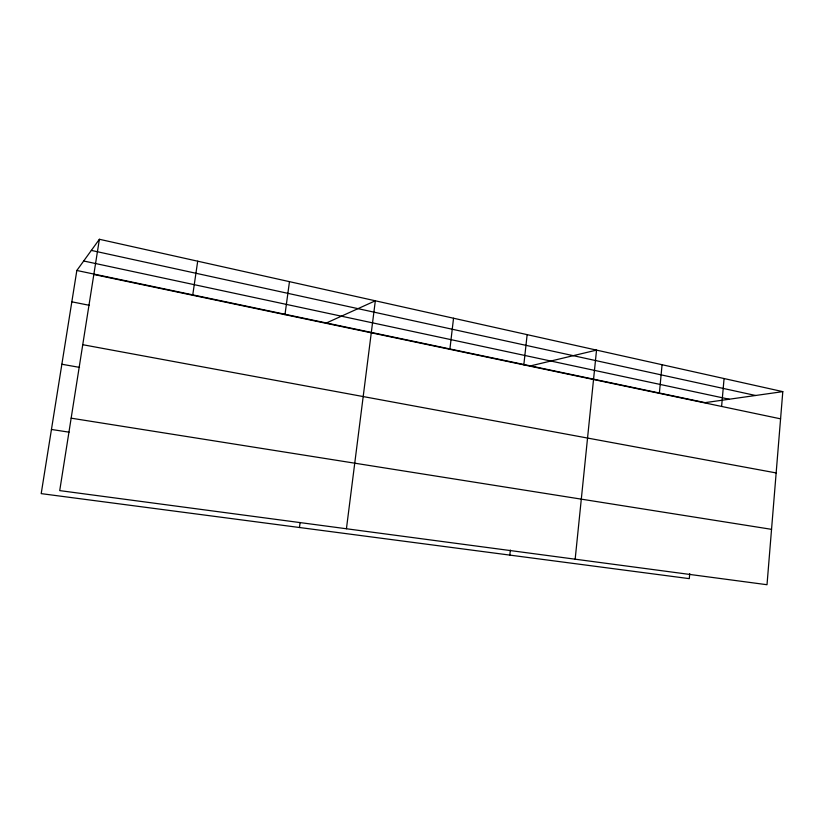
<?xml version="1.0" encoding="UTF-8"?>
<svg xmlns="http://www.w3.org/2000/svg" width="824" height="824" viewBox="0 0 824 824"><rect width="100%" height="100%" fill="white"/><g stroke="black" fill="none" stroke-linecap="round" stroke-linejoin="round"><path stroke-width="1.24" d="M782.8 391.637L767.01 584.721L59.719 490.61L99.385 239.279L782.8 391.637L705.128 402.637L76.838 270.478L41.2 493.627L689.286 578.644L689.74 573.607M721.608 406.438L724.069 378.535M659.355 393.357L662.074 364.723M575.162 559.197L596.535 350.107L530.471 365.897M523.827 364.867L527.144 334.637M509.819 555.108L510.365 550.061M449.873 349.325L453.54 318.229M346.43 528.761L375.332 300.791L326.417 322.977M299.462 527.514L300.121 522.509M284.97 314.665L289.471 281.654M192.703 295.27L197.698 261.198M76.838 270.478L99.385 239.279M51.449 429.459L69.061 432.167M71.152 418.17L771.542 529.338M61.862 364.249L79.537 367.38M82.74 344.7L776.156 472.935M71.832 301.821L89.332 305.313M93.823 274.485L780.575 418.839M83.698 260.992L729.199 399.228M91.34 250.414L755.567 395.489"/></g></svg>
